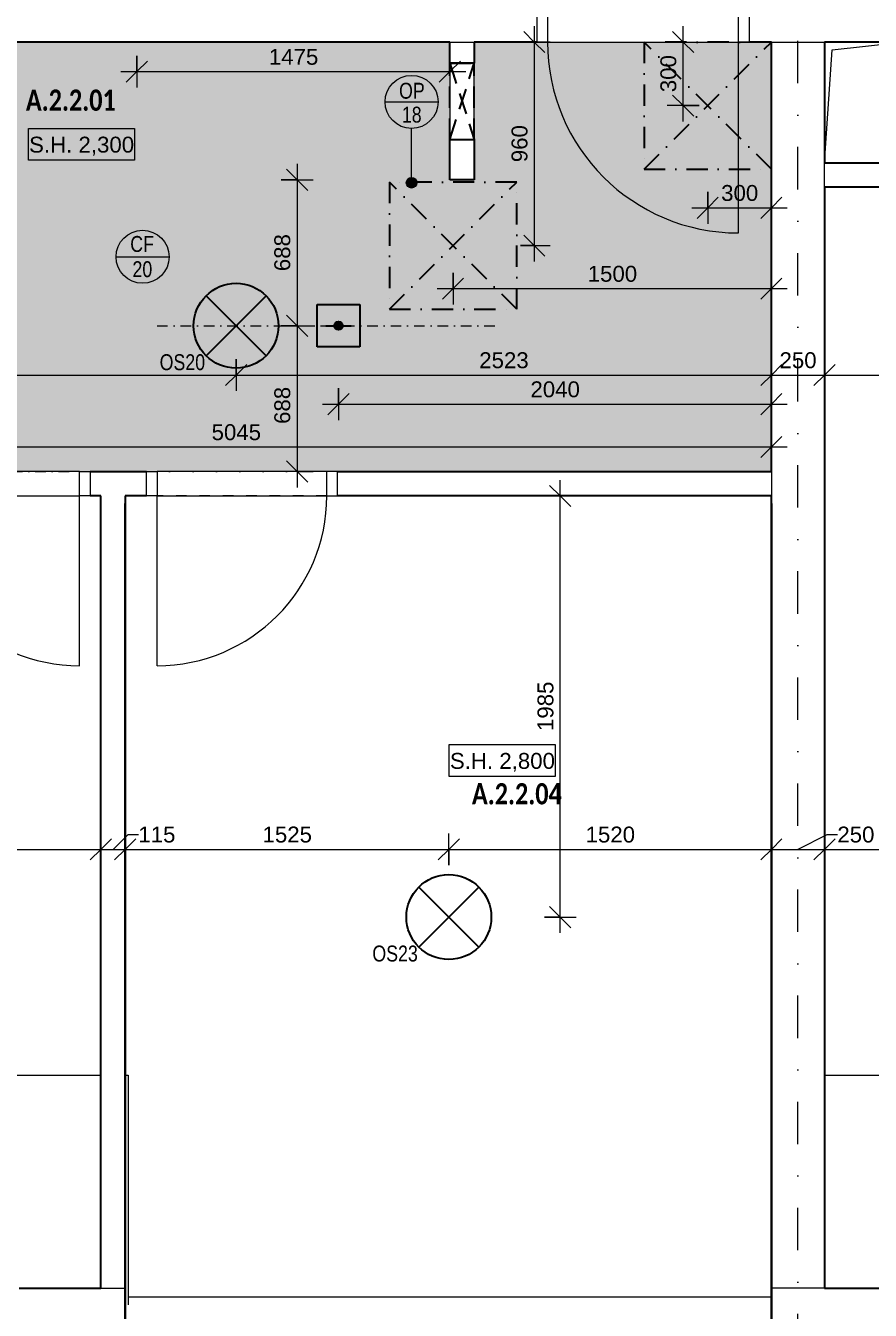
# Model space of a CAD drawing. Header units: millimetres. Extents: x -2015 to 46090, y -3604 to 14301.
# Drawn here: x 4461 to 8441, y 746 to 6802 of the extents above; entities that cross this region are included whole.
import ezdxf

# ---------------------------------------------------------------- set-up
doc = ezdxf.new("R2010")
doc.units = ezdxf.units.MM
for name, pattern in [('ABMV_DashDot_2_2mm-S0_6mm', [110, 50, -30, 0, -30]), ('HA_Dash_3mm-S1mm', [150, 100, -50]), ('HA_DashDot_10mm-S3mm', [500, 200, -150, 0, -150]), ('HA_DashDot_2_2mm-S0_6mm', [110, 50, -30, 0, -30]), ('HA_DashDot_4mm-S1mm', [200, 100, -50, 0, -50])]:
    doc.linetypes.add(name, pattern=pattern)
for name, color, linetype, lineweight in [('-UNDERLAY_A-AREA-____-OTLN', 9, 'Continuous', 25), ('A-____-____-DIMS', 9, 'Continuous', 5), ('A-____-____-DIMS-50', 9, 'Continuous', 5), ('A-AREA-____-IDEN', 9, 'Continuous', 9), ('A-CLNG-____-IDEN', 9, 'Continuous', 9), ('A-CLNG-____-PATT', 9, 'Continuous', 9), ('A-DETL-____-OTLN', 9, 'Continuous', 25), ('A-DETL-____-THIN', 9, 'Continuous', 9), ('A-DETL-GENF-OTLN', 9, 'Continuous', 9), ('A-DOOR-____-MCUT', 9, 'HA_DashDot_2_2mm-S0_6mm', 9), ('A-DOOR-____-OTLN', 9, 'Continuous', 9), ('A-DOOR-FRAM-OTLN', 9, 'Continuous', 9), ('A-FLOR-____-OTLN', 9, 'Continuous', 9), ('A-FLOR-____-OVHD', 9, 'HA_DashDot_4mm-S1mm', 25), ('A-GENM-____-IDEN', 9, 'Continuous', 9), ('A-GENM-____-MCUT', 9, 'Continuous', 25), ('A-GENM-____-OTLN', 9, 'Continuous', 9), ('A-ROOF-____-OTLN', 9, 'Continuous', 9), ('A-WALL-____-MCUT', 9, 'Continuous', 9), ('E-LITE-EQPM-IDEN', 9, 'Continuous', 9), ('E-LITE-EQPM-OTLN', 9, 'Continuous', 9), ('G-____-____-DIMS', 9, 'Continuous', 5), ('I-WALL-____-MCUT', 9, 'Continuous', 25), ('I-WALL-____-OTLN', 9, 'Continuous', 9), ('S-GRID-____-OTLN', 9, 'Continuous', 5)]:
    doc.layers.add(name, color=color, linetype=linetype, lineweight=lineweight)
doc.styles.add('Arial_1', font='arial.ttf', dxfattribs={"height": 75})
doc.styles.add('Arial_2', font='arial.ttf', dxfattribs={"width": 0.8, "height": 75})
doc.styles.add('Calibri_B', font='calibrib.ttf', dxfattribs={"width": 0.8, "height": 100})
doc.dimstyles.new('Inner_Dimensions', dxfattribs={"dimscale": 304.8, "dimtxt": 76.519455, "dimasz": 0.328084, "dimexe": 0.246063, "dimexo": 0.0625, "dimgap": 0.032808, "dimtad": 1, "dimdec": 0, "dimzin": 0, "dimdsep": 46, "dimtxsty": 'Arial_1', "dimblk1": 'OBLIQUE', "dimblk2": 'OBLIQUE', "dimsah": 1, "dimcen": 0.09, "dimdle": 0.246063, "dimazin": 0, "dimtfac": 1, "dimtdec": 4, "dimtix": 1, "dimtmove": 0, "dimatfit": 3, "dimfxl": 0.246063, "dimfxlon": 1, "dimtvp": 1, "dimtolj": 1, "dimtzin": 0, "dimlwd": 9, "dimlwe": 9, "dimarcsym": 2})
doc.dimstyles.new('Inner_Dimensions_1', dxfattribs={"dimscale": 304.8, "dimtxt": 76.519455, "dimasz": 0.328084, "dimexe": 0.246063, "dimexo": 0.0625, "dimgap": 0.032808, "dimtad": 1, "dimdec": 0, "dimzin": 0, "dimdsep": 46, "dimtxsty": 'Arial_1', "dimblk1": 'OBLIQUE', "dimblk2": 'OBLIQUE', "dimsah": 1, "dimcen": 0.09, "dimdle": 0.246063, "dimazin": 0, "dimtfac": 1, "dimtdec": 4, "dimtix": 1, "dimtmove": 2, "dimatfit": 3, "dimfxl": 0.246063, "dimfxlon": 1, "dimtvp": 1, "dimtolj": 1, "dimtzin": 0, "dimlwd": 9, "dimlwe": 9, "dimarcsym": 2})
doc.dimstyles.new('Inner_Dimensions_2', dxfattribs={"dimscale": 304.8, "dimtxt": 76.519455, "dimasz": 0.328084, "dimexe": 0.246063, "dimexo": 0.0625, "dimgap": 0.032808, "dimtad": 1, "dimdec": 0, "dimzin": 0, "dimdsep": 46, "dimtxsty": 'Arial_1', "dimblk1": 'OBLIQUE', "dimblk2": 'OBLIQUE', "dimsah": 1, "dimcen": 0.09, "dimdle": 0.246063, "dimazin": 0, "dimtfac": 1, "dimtdec": 4, "dimtix": 1, "dimtmove": 1, "dimatfit": 3, "dimfxl": 0.246063, "dimfxlon": 1, "dimtvp": 1, "dimtolj": 1, "dimtzin": 0, "dimlwd": 9, "dimlwe": 9, "dimarcsym": 2})

# ---------------------------------------------------------------- blocks, each defined once
blk = doc.blocks.new('HA_DR_Single_Swing_Solid - In_BJ_900x2100_Vstupni-2215769-DSP_2NP-A')
at = {"layer": 'A-DOOR-____-MCUT'}
for p, q in [((-450, 125), (450, 125)), ((-450, -125), (450, -125))]:
    blk.add_line(p, q, dxfattribs=at)
at = {"layer": 'A-DOOR-____-OTLN'}
for p, q in [((-500, 125), (500, 125)), ((-500, -125), (500, -125))]:
    blk.add_line(p, q, dxfattribs=at)
at = {"layer": 'A-DOOR-____-OTLN', "lineweight": 5}
blk.add_line((450, -1025), (450, -125), dxfattribs=at)
blk.add_arc((450, -125), 900, 180, 270, dxfattribs=at)
at = {"layer": 'A-DOOR-FRAM-OTLN'}
for p, q in [((-450, 125), (-500, 125)), ((-500, 125), (-500, -125)), ((450, 125), (-450, 125)), ((-450, 125), (-450, -125)), ((450, -125), (450, 125)), ((450, 125), (500, 125)), ((500, 125), (500, -125)), ((-500, -125), (-450, -125)), ((-450, -125), (450, -125)), ((500, -125), (450, -125))]:
    blk.add_line(p, q, dxfattribs=at)
blk = doc.blocks.new('HA_DR_Double_Swing_Solid - In_BJ_1200x2100_800-2099675-DSP_2NP-A')
at = {"layer": 'A-DOOR-____-MCUT'}
for p, q in [((-600, 57.5), (600, 57.5)), ((-600, -57.5), (600, -57.5))]:
    blk.add_line(p, q, dxfattribs=at)
at = {"layer": 'A-DOOR-____-OTLN', "lineweight": 5}
for p, q in [((-253.6, -257.5), (-600, -57.5)), ((600, -857.5), (600, -57.5))]:
    blk.add_line(p, q, dxfattribs=at)
for centre, radius, start, end in [((-600, -57.5), 400, 330, 0), ((600, -57.5), 800, 180, 270)]:
    blk.add_arc(centre, radius, start, end, dxfattribs=at)
at = {"layer": 'A-DOOR-FRAM-OTLN'}
for p, q in [((-600, 57.5), (-650, 57.5)), ((-650, 57.5), (-650, -57.5)), ((600, 57.5), (-600, 57.5)), ((-600, 57.5), (-600, -57.5)), ((600, -57.5), (600, 57.5)), ((600, 57.5), (650, 57.5)), ((650, 57.5), (650, -57.5)), ((-650, -57.5), (-600, -57.5)), ((-600, -57.5), (600, -57.5)), ((650, -57.5), (600, -57.5))]:
    blk.add_line(p, q, dxfattribs=at)
blk = doc.blocks.new('HA_DR_Single_Swing_Solid - In_BJ_800x2100-2215793-DSP_2NP-A')
at = {"layer": 'A-DOOR-____-MCUT'}
for p, q in [((-400, 57.5), (400, 57.5)), ((-400, -57.5), (400, -57.5))]:
    blk.add_line(p, q, dxfattribs=at)
at = {"layer": 'A-DOOR-____-OTLN', "lineweight": 5}
blk.add_line((400, 857.5), (400, 57.5), dxfattribs=at)
blk.add_arc((400, 57.5), 800, 90, 180, dxfattribs=at)
at = {"layer": 'A-DOOR-FRAM-OTLN'}
for p, q in [((-450, 57.5), (-450, -57.5)), ((-400, 57.5), (-450, 57.5)), ((-400, 57.5), (-400, -57.5)), ((400, 57.5), (-400, 57.5)), ((400, -57.5), (400, 57.5)), ((400, 57.5), (450, 57.5)), ((450, 57.5), (450, -57.5)), ((-450, -57.5), (-400, -57.5)), ((-400, -57.5), (400, -57.5)), ((450, -57.5), (400, -57.5))]:
    blk.add_line(p, q, dxfattribs=at)
blk = doc.blocks.new('HA_GM_Shaft_Rectangle - Default-2065165-DSP_2NP-A')
at = {"layer": 'A-DETL-GENF-OTLN'}
for p, q in [((37, -37), (370, 0)), ((0, -570), (37, -37))]:
    blk.add_line(p, q, dxfattribs=at)
at = {"layer": 'A-GENM-____-OTLN'}
for p, q in [((0, -570), (0, 0)), ((0, 0), (370, 0)), ((370, 0), (370, -570)), ((370, -570), (0, -570))]:
    blk.add_line(p, q, dxfattribs=at)
blk = doc.blocks.new('HA_LF_GenericSymbol - OS23_pokoj-V3-DSP_2NP-A')
at = {"layer": 'E-LITE-EQPM-OTLN', "color": 11, "lineweight": 25}
for p, q in [((141.4, 141.4), (-141.4, -141.4)), ((-141.4, 141.4), (141.4, -141.4))]:
    blk.add_line(p, q, dxfattribs=at)
blk.add_circle((0, 0), 200, dxfattribs=at)
blk = doc.blocks.new('HA_LF_GenericSymbol - OS20_chodby-2043339-DSP_2NP-A')
at = {"layer": 'E-LITE-EQPM-OTLN', "color": 11, "lineweight": 25}
for p, q in [((141.4, 141.4), (-141.4, -141.4)), ((-141.4, 141.4), (141.4, -141.4))]:
    blk.add_line(p, q, dxfattribs=at)
blk.add_circle((0, 0), 200, dxfattribs=at)
blk = doc.blocks.new('HA_GM_Opening_Rectangle_WallBased - Default-2135490-DSP_2NP-A')
at = {"layer": 'A-GENM-____-MCUT', "linetype": 'HA_Dash_3mm-S1mm'}
for p, q in [((305, 57.5), (-55, -57.5)), ((-55, 57.5), (305, -57.5)), ((-55, 57.5), (-55, -57.5)), ((-55, 57.5), (305, 57.5)), ((305, 57.5), (305, -57.5)), ((-55, -57.5), (305, -57.5))]:
    blk.add_line(p, q, dxfattribs=at)
blk = doc.blocks.new('DIMBLOCK4-DSP_2NP-A')
at = {"layer": 'A-____-____-DIMS-50', "lineweight": 9}
for p, q in [((2930, 5230.1), (2930, 5080.1)), ((2930, 5155.1), (2930, 5230.1)), ((5452.5, 5230.1), (5452.5, 5080.1)), ((5452.5, 5155.1), (5452.5, 5230.1)), ((2930, 5155.1), (2880, 5105.1)), ((2930, 5155.1), (2980, 5205.1)), ((2930, 5155.1), (5452.5, 5155.1)), ((5452.5, 5155.1), (5402.5, 5105.1)), ((5452.5, 5155.1), (5502.5, 5205.1))]:
    blk.add_line(p, q, dxfattribs=at)
at = {"layer": 'A-____-____-DIMS-50', "color": 0, "lineweight": 9, "insert": (4075.9, 5262.5), "char_height": 75, "width": 276.883, "attachment_point": 1, "line_spacing_factor": 0.941778, "style": 'Arial_1'}
blk.add_mtext('2523', dxfattribs=at)
blk = doc.blocks.new('_Oblique')
at = {"color": 0, "linetype": 'ByBlock', "lineweight": -2}
blk.add_line((-0.5, -0.5), (0.5, 0.5), dxfattribs=at)
blk = doc.blocks.new('DIMBLOCK5-DSP_2NP-A')
at = {"layer": 'A-____-____-DIMS-50', "lineweight": 9}
for p, q in [((5452.5, 5230.1), (5452.5, 5080.1)), ((5452.5, 5155.1), (5452.5, 5230.1)), ((7975, 5230.1), (7975, 5080.1)), ((7975, 5155.1), (7975, 5230.1)), ((5452.5, 5155.1), (5402.5, 5105.1)), ((5452.5, 5155.1), (5502.5, 5205.1)), ((5452.5, 5155.1), (7975, 5155.1)), ((7975, 5155.1), (7925, 5105.1)), ((7975, 5155.1), (8025, 5205.1))]:
    blk.add_line(p, q, dxfattribs=at)
at = {"layer": 'A-____-____-DIMS-50', "color": 0, "lineweight": 9, "insert": (6598.4, 5262.5), "char_height": 75, "width": 276.883, "attachment_point": 1, "line_spacing_factor": 0.941778, "style": 'Arial_1'}
blk.add_mtext('2523', dxfattribs=at)
blk = doc.blocks.new('DIMBLOCK6-DSP_2NP-A')
at = {"layer": 'A-____-____-DIMS-50', "lineweight": 9}
for p, q in [((7975, 5230.1), (7975, 5080.1)), ((7975, 5155.1), (7975, 5230.1)), ((8225, 5230.1), (8225, 5080.1)), ((8225, 5155.1), (8225, 5230.1)), ((7975, 5155.1), (7925, 5105.1)), ((7975, 5155.1), (8025, 5205.1)), ((7975, 5155.1), (8225, 5155.1)), ((8225, 5155.1), (8175, 5105.1)), ((8225, 5155.1), (8275, 5205.1))]:
    blk.add_line(p, q, dxfattribs=at)
at = {"layer": 'A-____-____-DIMS-50', "color": 0, "lineweight": 9, "insert": (8013.5, 5262.5), "char_height": 75, "width": 207.662, "attachment_point": 1, "line_spacing_factor": 0.941778, "style": 'Arial_1'}
blk.add_mtext('250', dxfattribs=at)
blk = doc.blocks.new('DIMBLOCK7-DSP_2NP-A')
at = {"layer": 'A-____-____-DIMS-50', "lineweight": 9}
for p, q in [((8225, 5230.1), (8225, 5080.1)), ((8225, 5155.1), (8225, 5230.1)), ((9440, 5230.1), (9440, 5080.1)), ((9440, 5155.1), (9440, 5230.1)), ((8225, 5155.1), (8175, 5105.1)), ((8225, 5155.1), (8275, 5205.1)), ((8225, 5155.1), (9440, 5155.1)), ((9440, 5155.1), (9390, 5105.1)), ((9440, 5155.1), (9490, 5205.1))]:
    blk.add_line(p, q, dxfattribs=at)
at = {"layer": 'A-____-____-DIMS-50', "color": 0, "lineweight": 9, "insert": (8717.1, 5262.5), "char_height": 75, "width": 276.883, "attachment_point": 1, "line_spacing_factor": 0.941778, "style": 'Arial_1'}
blk.add_mtext('1215', dxfattribs=at)
blk = doc.blocks.new('DIMBLOCK24-DSP_2NP-A')
at = {"layer": 'A-____-____-DIMS-50', "lineweight": 9}
for p, q in [((5740, 6075), (5690, 6125)), ((5740, 6150), (5740, 5387.5)), ((5665, 6075), (5815, 6075)), ((5740, 6075), (5665, 6075)), ((5740, 6075), (5790, 6025)), ((5740, 5387.5), (5690, 5437.5)), ((5665, 5387.5), (5815, 5387.5)), ((5740, 5387.5), (5665, 5387.5)), ((5740, 5387.5), (5790, 5337.5))]:
    blk.add_line(p, q, dxfattribs=at)
at = {"layer": 'A-____-____-DIMS-50', "color": 0, "lineweight": 9, "insert": (5632.6, 5644.7), "char_height": 75, "width": 207.662, "attachment_point": 1, "rotation": 90, "line_spacing_factor": 0.941778, "style": 'Arial_1'}
blk.add_mtext('688', dxfattribs=at)
blk = doc.blocks.new('DIMBLOCK25-DSP_2NP-A')
at = {"layer": 'A-____-____-DIMS-50', "lineweight": 9}
for p, q in [((5740, 5387.5), (5690, 5437.5)), ((5665, 5387.5), (5815, 5387.5)), ((5740, 5387.5), (5665, 5387.5)), ((5740, 5387.5), (5740, 4625)), ((5740, 5387.5), (5790, 5337.5)), ((5740, 4700), (5690, 4750)), ((5815, 4700), (5665, 4700)), ((5740, 4700), (5790, 4650)), ((5740, 4700), (5815, 4700))]:
    blk.add_line(p, q, dxfattribs=at)
at = {"layer": 'A-____-____-DIMS-50', "color": 0, "lineweight": 9, "insert": (5632.6, 4924.7), "char_height": 75, "width": 207.662, "attachment_point": 1, "rotation": 90, "line_spacing_factor": 0.941778, "style": 'Arial_1'}
blk.add_mtext('688', dxfattribs=at)
blk = doc.blocks.new('DIMBLOCK59-DSP_2NP-A')
at = {"layer": 'A-____-____-DIMS-50', "lineweight": 9}
for p, q in [((2457.5, 2844.1), (2457.5, 2994.1)), ((2457.5, 2919.1), (2507.5, 2969.1)), ((4815, 2994.1), (4815, 2844.1)), ((4815, 2919.1), (4815, 2994.1)), ((4815, 2919.1), (4865, 2969.1)), ((2457.5, 2919.1), (2407.5, 2869.1)), ((2457.5, 2919.1), (4815, 2919.1)), ((2457.5, 2919.1), (2457.5, 2844.1)), ((4815, 2919.1), (4765, 2869.1))]:
    blk.add_line(p, q, dxfattribs=at)
at = {"layer": 'A-____-____-DIMS-50', "color": 0, "lineweight": 9, "insert": (3520.9, 3026.5), "char_height": 75, "width": 276.883, "attachment_point": 1, "line_spacing_factor": 0.941778, "style": 'Arial_1'}
blk.add_mtext('2358', dxfattribs=at)
blk = doc.blocks.new('DIMBLOCK60-DSP_2NP-A')
at = {"layer": 'A-____-____-DIMS-50', "lineweight": 9}
for p, q in [((4815, 2994.1), (4815, 2844.1)), ((4815, 2919.1), (4815, 2994.1)), ((4815, 2919.1), (4865, 2969.1)), ((4941.9, 2988), (4872.5, 2919.1)), ((4930, 2994.1), (4930, 2844.1)), ((4930, 2919.1), (4930, 2994.1)), ((4930, 2919.1), (4980, 2969.1)), ((4991.9, 2988), (4941.9, 2988)), ((4815, 2919.1), (4765, 2869.1)), ((4815, 2919.1), (4930, 2919.1)), ((4930, 2919.1), (4880, 2869.1))]:
    blk.add_line(p, q, dxfattribs=at)
at = {"layer": 'A-____-____-DIMS-50', "color": 0, "lineweight": 9, "insert": (4991.9, 3026.5), "char_height": 75, "width": 207.662, "attachment_point": 1, "line_spacing_factor": 0.941778, "style": 'Arial_1'}
blk.add_mtext('115', dxfattribs=at)
blk = doc.blocks.new('DIMBLOCK61-DSP_2NP-A')
at = {"layer": 'A-____-____-DIMS-50', "lineweight": 9}
for p, q in [((4930, 2994.1), (4930, 2844.1)), ((4930, 2919.1), (4930, 2994.1)), ((4930, 2919.1), (4980, 2969.1)), ((6455, 2844.1), (6455, 2994.1)), ((6455, 2919.1), (6505, 2969.1)), ((4930, 2919.1), (4880, 2869.1)), ((4930, 2919.1), (6455, 2919.1)), ((6455, 2919.1), (6405, 2869.1)), ((6455, 2919.1), (6455, 2844.1))]:
    blk.add_line(p, q, dxfattribs=at)
at = {"layer": 'A-____-____-DIMS-50', "color": 0, "lineweight": 9, "insert": (5577.1, 3026.5), "char_height": 75, "width": 276.883, "attachment_point": 1, "line_spacing_factor": 0.941778, "style": 'Arial_1'}
blk.add_mtext('1525', dxfattribs=at)
blk = doc.blocks.new('DIMBLOCK62-DSP_2NP-A')
at = {"layer": 'A-____-____-DIMS-50', "lineweight": 9}
for p, q in [((6455, 2844.1), (6455, 2994.1)), ((6455, 2919.1), (6505, 2969.1)), ((7975, 2994.1), (7975, 2844.1)), ((7975, 2919.1), (7975, 2994.1)), ((7975, 2919.1), (8025, 2969.1)), ((6455, 2919.1), (6405, 2869.1)), ((6455, 2919.1), (7975, 2919.1)), ((6455, 2919.1), (6455, 2844.1)), ((7975, 2919.1), (7925, 2869.1))]:
    blk.add_line(p, q, dxfattribs=at)
at = {"layer": 'A-____-____-DIMS-50', "color": 0, "lineweight": 9, "insert": (7099.6, 3026.5), "char_height": 75, "width": 276.883, "attachment_point": 1, "line_spacing_factor": 0.941778, "style": 'Arial_1'}
blk.add_mtext('1520', dxfattribs=at)
blk = doc.blocks.new('DIMBLOCK63-DSP_2NP-A')
at = {"layer": 'A-____-____-DIMS-50', "lineweight": 9}
for p, q in [((7975, 2994.1), (7975, 2844.1)), ((7975, 2919.1), (7975, 2994.1)), ((7975, 2919.1), (8025, 2969.1)), ((8236.1, 2988), (8100, 2919.1)), ((8225, 2994.1), (8225, 2844.1)), ((8225, 2919.1), (8225, 2994.1)), ((8225, 2919.1), (8275, 2969.1)), ((8286.1, 2988), (8236.1, 2988)), ((7975, 2919.1), (7925, 2869.1)), ((7975, 2919.1), (8225, 2919.1)), ((8225, 2919.1), (8175, 2869.1))]:
    blk.add_line(p, q, dxfattribs=at)
at = {"layer": 'A-____-____-DIMS-50', "color": 0, "lineweight": 9, "insert": (8286.1, 3026.5), "char_height": 75, "width": 207.662, "attachment_point": 1, "line_spacing_factor": 0.941778, "style": 'Arial_1'}
blk.add_mtext('250', dxfattribs=at)
blk = doc.blocks.new('DIMBLOCK64-DSP_2NP-A')
at = {"layer": 'A-____-____-DIMS-50', "lineweight": 9}
for p, q in [((8225, 2994.1), (8225, 2844.1)), ((8225, 2919.1), (8225, 2994.1)), ((8225, 2919.1), (8275, 2969.1)), ((10355, 2844.1), (10355, 2994.1)), ((10355, 2919.1), (10405, 2969.1)), ((8225, 2919.1), (8175, 2869.1)), ((8225, 2919.1), (10355, 2919.1)), ((10355, 2919.1), (10305, 2869.1)), ((10355, 2919.1), (10355, 2844.1))]:
    blk.add_line(p, q, dxfattribs=at)
at = {"layer": 'A-____-____-DIMS-50', "color": 0, "lineweight": 9, "insert": (9174.6, 3026.5), "char_height": 75, "width": 276.883, "attachment_point": 1, "line_spacing_factor": 0.941778, "style": 'Arial_1'}
blk.add_mtext('2130', dxfattribs=at)
blk = doc.blocks.new('DIMBLOCK96-DSP_2NP-A')
at = {"layer": 'A-____-____-DIMS-50', "lineweight": 9}
for p, q in [((6475, 5637.5), (6475, 5487.5)), ((6475, 5562.5), (6475, 5637.5)), ((7975, 5637.5), (7975, 5487.5)), ((7975, 5562.5), (7975, 5637.5)), ((6475, 5562.5), (6525, 5612.5)), ((7975, 5562.5), (8025, 5612.5)), ((6400, 5562.5), (8050, 5562.5)), ((6475, 5562.5), (6425, 5512.5)), ((7975, 5562.5), (7925, 5512.5))]:
    blk.add_line(p, q, dxfattribs=at)
at = {"layer": 'A-____-____-DIMS-50', "color": 0, "lineweight": 9, "insert": (7109.6, 5669.9), "char_height": 75, "width": 276.883, "attachment_point": 1, "line_spacing_factor": 0.941778, "style": 'Arial_1'}
blk.add_mtext('1500', dxfattribs=at)
blk = doc.blocks.new('DIMBLOCK97-DSP_2NP-A')
at = {"layer": 'A-____-____-DIMS-50', "lineweight": 9}
for p, q in [((6857.9, 6800), (6857.9, 5690)), ((6932.9, 6725), (6782.9, 6725)), ((6857.9, 6725), (6807.9, 6775)), ((6857.9, 6725), (6907.9, 6675)), ((6857.9, 6725), (6932.9, 6725)), ((6857.9, 5765), (6807.9, 5815)), ((6793.3, 5765), (6932.9, 5765)), ((6857.9, 5765), (6793.3, 5765)), ((6857.9, 5765), (6907.9, 5715))]:
    blk.add_line(p, q, dxfattribs=at)
at = {"layer": 'A-____-____-DIMS-50', "color": 0, "lineweight": 9, "insert": (6750.5, 6158.5), "char_height": 75, "width": 207.662, "attachment_point": 1, "rotation": 90, "line_spacing_factor": 0.941778, "style": 'Arial_1'}
blk.add_mtext('960', dxfattribs=at)
blk = doc.blocks.new('HA_TAG_GM_Products - Generic-588599-DSP_2NP-A')
at = {"layer": 'A-GENM-____-IDEN'}
blk.add_line((-2.5, 0), (2.5, 0), dxfattribs=at)
blk.add_circle((0, 0), 2.5, dxfattribs=at)
blk = doc.blocks.new('Spot Elevations - Generic-448778-DSP_2NP-A')
at = {"layer": 'G-____-____-DIMS', "lineweight": 9}
for p, q in [((-5, 0), (-5, 3)), ((-5, 3), (5, 3)), ((5, 3), (5, 0)), ((5, 0), (-5, 0))]:
    blk.add_line(p, q, dxfattribs=at)
blk = doc.blocks.new('HA_Tag_Ceiling - Group _ Type Mark-1591810-DSP_2NP-A')
at = {"layer": 'A-CLNG-____-IDEN'}
blk.add_line((-2.5, 0), (2.5, 0), dxfattribs=at)
blk.add_circle((0, 0), 2.5, dxfattribs=at)
blk = doc.blocks.new('DIMBLOCK109-DSP_2NP-A')
at = {"layer": 'A-____-____-DIMS-50', "lineweight": 9}
for p, q in [((5935.1, 5093), (5935.1, 4943)), ((5935.1, 5018), (5935.1, 5093)), ((7975, 5093), (7975, 4943)), ((7975, 5018), (7975, 5093)), ((5935.1, 5018), (5985.1, 5068)), ((7975, 5018), (8025, 5068)), ((5860.1, 5018), (8050, 5018)), ((5935.1, 5018), (5885.1, 4968)), ((7975, 5018), (7925, 4968))]:
    blk.add_line(p, q, dxfattribs=at)
at = {"layer": 'A-____-____-DIMS-50', "color": 0, "lineweight": 9, "insert": (6839.7, 5125.3), "char_height": 75, "width": 276.883, "attachment_point": 1, "line_spacing_factor": 0.941778, "style": 'Arial_1'}
blk.add_mtext('2040', dxfattribs=at)
blk = doc.blocks.new('DIMBLOCK115-DSP_2NP-A')
at = {"layer": 'A-____-____-DIMS-50', "lineweight": 9}
for p, q in [((7675, 6018.5), (7675, 5868.5)), ((7675, 5943.5), (7675, 6018.5)), ((7975, 6018.5), (7975, 5868.5)), ((7975, 5943.5), (7975, 6018.5)), ((7600, 5943.5), (8050, 5943.5)), ((7675, 5943.5), (7625, 5893.5)), ((7675, 5943.5), (7725, 5993.5)), ((7975, 5943.5), (7925, 5893.5)), ((7975, 5943.5), (8025, 5993.5))]:
    blk.add_line(p, q, dxfattribs=at)
at = {"layer": 'A-____-____-DIMS-50', "color": 0, "lineweight": 9, "insert": (7738.5, 6050.9), "char_height": 75, "width": 207.662, "attachment_point": 1, "line_spacing_factor": 0.941778, "style": 'Arial_1'}
blk.add_mtext('300', dxfattribs=at)
blk = doc.blocks.new('DIMBLOCK116-DSP_2NP-A')
at = {"layer": 'A-____-____-DIMS-50', "lineweight": 9}
for p, q in [((7559.4, 6350), (7559.4, 6800)), ((7484.4, 6725), (7634.4, 6725)), ((7559.4, 6725), (7484.4, 6725)), ((7559.4, 6725), (7509.4, 6775)), ((7559.4, 6725), (7609.4, 6675)), ((7634.4, 6425), (7484.4, 6425)), ((7559.4, 6425), (7509.4, 6475)), ((7559.4, 6425), (7609.4, 6375)), ((7559.4, 6425), (7634.4, 6425))]:
    blk.add_line(p, q, dxfattribs=at)
at = {"layer": 'A-____-____-DIMS-50', "color": 0, "lineweight": 9, "insert": (7452, 6488.5), "char_height": 75, "width": 207.662, "attachment_point": 1, "rotation": 90, "line_spacing_factor": 0.941778, "style": 'Arial_1'}
blk.add_mtext('300', dxfattribs=at)
blk = doc.blocks.new('DIMBLOCK139-DSP_2NP-A')
at = {"layer": 'A-____-____-DIMS-50', "lineweight": 9}
for p, q in [((6980.2, 4585), (6930.2, 4635)), ((6980.2, 2525), (6980.2, 4660)), ((6905.2, 4585), (7055.2, 4585)), ((6980.2, 4585), (6905.2, 4585)), ((6980.2, 4585), (7030.2, 4535)), ((6980.2, 2600), (6930.2, 2650)), ((6905.2, 2600), (7055.2, 2600)), ((6980.2, 2600), (6905.2, 2600)), ((6980.2, 2600), (7030.2, 2550))]:
    blk.add_line(p, q, dxfattribs=at)
at = {"layer": 'A-____-____-DIMS-50', "color": 0, "lineweight": 9, "insert": (6872.9, 3477.1), "char_height": 75, "width": 276.883, "attachment_point": 1, "rotation": 90, "line_spacing_factor": 0.941778, "style": 'Arial_1'}
blk.add_mtext('1985', dxfattribs=at)
blk = doc.blocks.new('DIMBLOCK161-DSP_2NP-A')
at = {"layer": 'A-____-____-DIMS-50', "lineweight": 9}
for p, q in [((2930, 4890.9), (2930, 4740.9)), ((2930, 4815.9), (2930, 4890.9)), ((2930, 4815.9), (2980, 4865.9)), ((7975, 4890.9), (7975, 4740.9)), ((7975, 4815.9), (7975, 4890.9)), ((7975, 4815.9), (8025, 4865.9)), ((2855, 4815.9), (8050, 4815.9)), ((2930, 4815.9), (2880, 4765.9)), ((7975, 4815.9), (7925, 4765.9))]:
    blk.add_line(p, q, dxfattribs=at)
at = {"layer": 'A-____-____-DIMS-50', "color": 0, "lineweight": 9, "insert": (5337.1, 4923.2), "char_height": 75, "width": 276.883, "attachment_point": 1, "line_spacing_factor": 0.941778, "style": 'Arial_1'}
blk.add_mtext('5045', dxfattribs=at)
blk = doc.blocks.new('DIMBLOCK165-DSP_2NP-A')
at = {"layer": 'A-____-____-DIMS-50', "lineweight": 9}
for p, q in [((4985, 6660.5), (4985, 6510.5)), ((4985, 6585.5), (4985, 6660.5)), ((4985, 6585.5), (5035, 6635.5)), ((6460, 6660.5), (6460, 6510.5)), ((6460, 6585.5), (6460, 6660.5)), ((6460, 6585.5), (6510, 6635.5)), ((4910, 6585.5), (6535, 6585.5)), ((4985, 6585.5), (4935, 6535.5)), ((6460, 6585.5), (6410, 6535.5))]:
    blk.add_line(p, q, dxfattribs=at)
at = {"layer": 'A-____-____-DIMS-50', "color": 0, "lineweight": 9, "insert": (5607.1, 6692.8), "char_height": 75, "width": 276.883, "attachment_point": 1, "line_spacing_factor": 0.941778, "style": 'Arial_1'}
blk.add_mtext('1475', dxfattribs=at)

msp = doc.modelspace()

# ---------------------------------------------------------------- hatches: boundary and pattern name
at = {"layer": 'A-CLNG-____-PATT', "lineweight": 5}
h = msp.add_hatch(color=256, dxfattribs=at)
h.paths.add_polyline_path([(7975, 4700), (7975, 6725), (6575, 6725), (6575, 6075), (6460, 6075), (6460, 6725), (3775, 6725), (3775, 6075), (3660, 6075), (3660, 6725), (2930, 6725), (2930, 4700), (7967.3, 4700)])
h.paths.add_polyline_path([(5935.1, 5367.5), (5929.9, 5368.2), (5925.1, 5370.2), (5921, 5373.4), (5917.8, 5377.5), (5915.8, 5382.3), (5915.1, 5387.5), (5915.8, 5392.7), (5917.8, 5397.5), (5921, 5401.6), (5925.1, 5404.8), (5929.9, 5406.8), (5935.1, 5407.5), (5940.3, 5406.8), (5945.1, 5404.8), (5949.2, 5401.6), (5952.4, 5397.5), (5954.4, 5392.7), (5955.1, 5387.5), (5954.4, 5382.3), (5952.4, 5377.5), (5949.2, 5373.4), (5945.1, 5370.2), (5940.3, 5368.2)])
at = {"layer": 'A-DETL-GENF-OTLN'}
msp.add_hatch(color=1, dxfattribs=at).paths.add_polyline_path([(5935.1, 5367.5), (5940.3, 5368.2), (5945.1, 5370.2), (5949.2, 5373.4), (5952.4, 5377.5), (5954.4, 5382.3), (5955.1, 5387.5), (5954.4, 5392.7), (5952.4, 5397.5), (5949.2, 5401.6), (5945.1, 5404.8), (5940.3, 5406.8), (5935.1, 5407.5), (5929.9, 5406.8), (5925.1, 5404.8), (5921, 5401.6), (5917.8, 5397.5), (5915.8, 5392.7), (5915.1, 5387.5), (5915.8, 5382.3), (5917.8, 5377.5), (5921, 5373.4), (5925.1, 5370.2), (5929.9, 5368.2)])
at = {"layer": 'A-GENM-____-IDEN'}
h = msp.add_hatch(color=256, dxfattribs=at)
edge = h.paths.add_edge_path()
edge.add_arc((6279.5, 6061.6), 25, 0, 360)

# ---------------------------------------------------------------- linework, layer by layer
at = {"layer": '-UNDERLAY_A-AREA-____-OTLN'}
for p, q in [((4930, 306.4), (4930, 4550)), ((7975, 4550), (7975, 306.4))]:
    msp.add_line(p, q, dxfattribs=at)
at = {"layer": 'A-DETL-____-OTLN'}
for p, q in [((5835.1, 5487.5), (6035.1, 5487.5)), ((5835.1, 5287.5), (5835.1, 5487.5)), ((6035.1, 5487.5), (6035.1, 5287.5)), ((5935.1, 5367.5), (5935.1, 5407.5)), ((5875.1, 5387.5), (5995.1, 5387.5)), ((6035.1, 5287.5), (5835.1, 5287.5))]:
    msp.add_line(p, q, dxfattribs=at)
at = {"layer": 'A-DETL-____-OTLN', "linetype": 'ABMV_DashDot_2_2mm-S0_6mm', "lineweight": 5}
msp.add_line((5080, 5387.5), (6700, 5387.5), dxfattribs=at)
at = {"layer": 'A-DETL-____-OTLN'}
msp.add_circle((5935.1, 5387.5), 20, dxfattribs=at)
at = {"layer": 'A-DETL-____-THIN'}
for start, end in [(0, 180), (180, 0)]:
    msp.add_arc((5935.1, 5387.5), 20, start, end, dxfattribs=at)
at = {"layer": 'A-FLOR-____-OTLN'}
for p, q in [((1665, 1855), (4815, 1855)), ((4930, 1855), (4944, 1855)), ((4944, 1855), (4944, 771.6)), ((8225, 1855), (12375, 1855))]:
    msp.add_line(p, q, dxfattribs=at)
at = {"layer": 'A-FLOR-____-OVHD'}
for p, q in [((7975, 6725), (7375, 6725)), ((7375, 6725), (7375, 6125)), ((7975, 6125), (7375, 6725)), ((7375, 6125), (7975, 6725)), ((7975, 6125), (7975, 6725)), ((7375, 6125), (7975, 6125)), ((6775, 6065), (6175, 6065)), ((6175, 6065), (6175, 5465)), ((6775, 5465), (6175, 6065)), ((6175, 5465), (6775, 6065)), ((6775, 5465), (6775, 6065)), ((6175, 5465), (6775, 5465))]:
    msp.add_line(p, q, dxfattribs=at)
at = {"layer": 'A-GENM-____-IDEN'}
msp.add_line((6279.5, 6061.6), (6279.5, 6317.7), dxfattribs=at)
msp.add_circle((6279.5, 6061.6), 25, dxfattribs=at)
at = {"layer": 'A-ROOF-____-OTLN'}
msp.add_line((4944, 809.3), (7975, 809.3), dxfattribs=at)
at = {"layer": 'A-WALL-____-MCUT'}
for p, q in [((6460, 6725), (6575, 6725)), ((7975, 6725), (8225, 6725)), ((8225, 6040), (8225, 6155)), ((7975, 4700), (7975, 4585)), ((4815, 850), (4930, 850)), ((8225, 850), (7975, 850))]:
    msp.add_line(p, q, dxfattribs=at)
at = {"layer": 'A-WALL-____-MCUT', "lineweight": 25}
for p, q in [((4430, 850), (4815, 850)), ((4930, 850), (4930, 306.4)), ((7975, 306.4), (7975, 850)), ((8225, 850), (8915, 850))]:
    msp.add_line(p, q, dxfattribs=at)
at = {"layer": 'I-WALL-____-MCUT'}
for p, q in [((6460, 6725), (3775, 6725)), ((6460, 6625), (6460, 6725)), ((6870, 6725), (6575, 6725)), ((6575, 6725), (6575, 6625)), ((7975, 6725), (7870, 6725)), ((7975, 4700), (7975, 6725)), ((8840, 6725), (8225, 6725)), ((8225, 6725), (8225, 6155)), ((6575, 6625), (6460, 6625)), ((6460, 6075), (6460, 6265)), ((6460, 6265), (6575, 6265)), ((6575, 6265), (6575, 6075)), ((8225, 6155), (8840, 6155)), ((6575, 6075), (6460, 6075)), ((8225, 6040), (8225, 850)), ((8955, 6040), (8225, 6040)), ((4765, 4700), (5030, 4700)), ((5930, 4700), (7975, 4700)), ((4815, 4585), (4765, 4585)), ((4815, 850), (4815, 4585)), ((5030, 4585), (4930, 4585)), ((4930, 4585), (4930, 850)), ((7975, 4585), (5930, 4585)), ((7975, 850), (7975, 4585))]:
    msp.add_line(p, q, dxfattribs=at)
at = {"layer": 'I-WALL-____-OTLN'}
for p, q in [((6460, 6625), (6460, 6265)), ((6575, 6265), (6575, 6625))]:
    msp.add_line(p, q, dxfattribs=at)
at = {"layer": 'S-GRID-____-OTLN', "linetype": 'HA_DashDot_10mm-S3mm', "lineweight": 9}
msp.add_line((8100, -1971.1), (8100, 12668.2), dxfattribs=at)

# ---------------------------------------------------------------- block references
at = {"layer": 'A-CLNG-____-IDEN', "xscale": 49.99999999999998, "yscale": 49.99999999999998, "zscale": 49.99999999999998}
msp.add_blockref('HA_Tag_Ceiling - Group _ Type Mark-1591810-DSP_2NP-A', (5012, 5712.5), dxfattribs=at)
at = {"layer": 'A-DOOR-____-OTLN'}
for name, p in [('HA_DR_Single_Swing_Solid - In_BJ_900x2100_Vstupni-2215769-DSP_2NP-A', (7370, 6850)), ('HA_DR_Double_Swing_Solid - In_BJ_1200x2100_800-2099675-DSP_2NP-A', (4115, 4642.5))]:
    msp.add_blockref(name, p, dxfattribs=at)
at = {"layer": 'A-DOOR-____-OTLN', "rotation": 180}
msp.add_blockref('HA_DR_Single_Swing_Solid - In_BJ_800x2100-2215793-DSP_2NP-A', (5480, 4642.5), dxfattribs=at)
at = {"layer": 'A-GENM-____-IDEN', "xscale": 49.99999999999998, "yscale": 49.99999999999998, "zscale": 49.99999999999998}
msp.add_blockref('HA_TAG_GM_Products - Generic-588599-DSP_2NP-A', (6279.5, 6442.7), dxfattribs=at)
at = {"layer": 'A-GENM-____-OTLN', "lineweight": 5}
msp.add_blockref('HA_GM_Shaft_Rectangle - Default-2065165-DSP_2NP-A', (8225, 6725), dxfattribs=at)
at = {"layer": 'A-GENM-____-OTLN', "rotation": 89.9999999999998}
msp.add_blockref('HA_GM_Opening_Rectangle_WallBased - Default-2135490-DSP_2NP-A', (6517.5, 6320), dxfattribs=at)
at = {"layer": 'E-LITE-EQPM-OTLN', "color": 11, "lineweight": 25}
for name, p in [('HA_LF_GenericSymbol - OS20_chodby-2043339-DSP_2NP-A', (5452.5, 5387.5)), ('HA_LF_GenericSymbol - OS23_pokoj-V3-DSP_2NP-A', (6455, 2600))]:
    msp.add_blockref(name, p, dxfattribs=at)
at = {"layer": 'G-____-____-DIMS', "lineweight": 9, "xscale": 49.99999999999998, "yscale": 49.99999999999998, "zscale": 49.99999999999998}
for p in [(4723.7, 6167.8), (6706.8, 3262.8)]:
    msp.add_blockref('Spot Elevations - Generic-448778-DSP_2NP-A', p, dxfattribs=at)

# ---------------------------------------------------------------- texts
at = {"layer": 'A-AREA-____-IDEN', "lineweight": 5, "char_height": 100, "width": 525.907, "attachment_point": 1, "style": 'Calibri_B'}
for s, insert in [('A.2.2.01', (4461.8, 6501)), ('A.2.2.04', (6563.8, 3231.2))]:
    msp.add_mtext(s, dxfattribs=dict(at, insert=insert))
at = {"layer": 'A-CLNG-____-IDEN', "lineweight": 5, "char_height": 75, "attachment_point": 1, "style": 'Arial_2'}
for s, insert, width in [('CF', (4953.6, 5810.6), 137.89), ('20', (4964.2, 5691.6), 115.443)]:
    msp.add_mtext(s, dxfattribs=dict(at, insert=insert, width=width))
at = {"layer": 'A-GENM-____-IDEN', "lineweight": 5, "char_height": 75, "attachment_point": 1, "style": 'Arial_2'}
for s, insert, width in [('OP', (6220.5, 6532.8), 147.51), ('18', (6233.7, 6420.1), 115.443)]:
    msp.add_mtext(s, dxfattribs=dict(at, insert=insert, width=width))
at = {"layer": 'E-LITE-EQPM-IDEN', "lineweight": 5, "char_height": 75, "width": 262.953, "attachment_point": 1, "style": 'Arial_2'}
for s, insert in [('OS20', (5092.1, 5253.1)), ('OS23', (6094.6, 2465.6))]:
    msp.add_mtext(s, dxfattribs=dict(at, insert=insert))
at = {"layer": 'G-____-____-DIMS', "lineweight": 9, "char_height": 75, "width": 592.246, "attachment_point": 1, "line_spacing_factor": 0.941778, "style": 'Arial_1'}
for s, insert in [('S.H. 2,300', (4476.9, 6278.7)), ('S.H. 2,800', (6460.1, 3373.7))]:
    msp.add_mtext(s, dxfattribs=dict(at, insert=insert))

# ---------------------------------------------------------------- dimensions: what is measured, and where the dimension line sits
at = {"layer": 'A-____-____-DIMS', "lineweight": 9}
for base, p1, p2, override, picture, middle in [((6857.9, 5765), (6932.9, 6725), (6793.3, 5765), {"dimpost": '<>', "dimfxl": 970.099097}, 'DIMBLOCK97-DSP_2NP-A', (6809.6, 6245)), ((7559.4, 6725), (7634.4, 6425), (7484.4, 6725), {"dimpost": '<>', "dimfxl": 335.410197}, 'DIMBLOCK116-DSP_2NP-A', (7511.1, 6575)), ((5739.9627734, 5387.5), (5664.9627734, 6075), (5664.9627734, 5387.5), {"dimpost": '<>', "dimfxl": 687.5}, 'DIMBLOCK24-DSP_2NP-A', (5691.6697991, 5731.25)), ((6980.2, 4585), (6905.2, 2600), (6905.2, 4585), {"dimpost": '<>', "dimfxl": 1985}, 'DIMBLOCK139-DSP_2NP-A', (6931.9, 3592.5))]:
    dim = msp.add_linear_dim(base=base, p1=p1, p2=p2, angle=90, dimstyle='Inner_Dimensions', override=override, dxfattribs=at)
    dim.commit()
    dim.dimension.update_dxf_attribs({"geometry": picture, "text_midpoint": middle})
for base, p1, p2, override, picture, middle in [((6460, 6585.5), (4985, 6660.5), (6460, 6660.5), {"dimpost": '<>', "dimfxl": 1475}, 'DIMBLOCK165-DSP_2NP-A', (5722.5, 6633.7)), ((7975, 5943.5), (7675, 6018.5), (7975, 6018.5), {"dimpost": '<>', "dimfxl": 300}, 'DIMBLOCK115-DSP_2NP-A', (7825, 5991.8)), ((7975, 5562.5), (6475, 5637.5), (7975, 5637.5), {"dimpost": '<>', "dimfxl": 1500}, 'DIMBLOCK96-DSP_2NP-A', (7225, 5610.8)), ((5452.4999999, 5155.1134287), (2929.9999998, 5230.1134287), (5452.4999999, 5230.1134287), {"dimpost": '<>', "dimfxl": 2522.5}, 'DIMBLOCK4-DSP_2NP-A', (4191.2499998, 5203.4319828)), ((7975, 5155.1134287), (5452.4999999, 5230.1134287), (7975, 5230.1134287), {"dimpost": '<>', "dimfxl": 2522.5}, 'DIMBLOCK5-DSP_2NP-A', (6713.7499999, 5203.4319828)), ((8225, 5155.1), (7975, 5230.1), (8225, 5230.1), {"dimpost": '<>', "dimfxl": 250}, 'DIMBLOCK6-DSP_2NP-A', (8100, 5203.4)), ((9440, 5155.1), (8225, 5230.1), (9440, 5230.1), {"dimpost": '<>', "dimfxl": 1215}, 'DIMBLOCK7-DSP_2NP-A', (8832.5, 5203.4)), ((7975, 5018), (5935.1, 5093), (7975, 5093), {"dimpost": '<>', "dimfxl": 2039.901495}, 'DIMBLOCK109-DSP_2NP-A', (6955, 5066.3)), ((7975, 4815.9), (2930, 4890.9), (7975, 4890.9), {"dimpost": '<>', "dimfxl": 5045}, 'DIMBLOCK161-DSP_2NP-A', (5452.5, 4864.2)), ((4815, 2919.111794), (2457.5, 2844.111794), (4815, 2994.111794), {"dimpost": '<>', "dimfxl": 2362.267184}, 'DIMBLOCK59-DSP_2NP-A', (3636.25, 2967.4303481)), ((6455, 2919.1), (4930, 2994.1), (6455, 2844.1), {"dimpost": '<>', "dimfxl": 1532.359292}, 'DIMBLOCK61-DSP_2NP-A', (5692.5, 2967.4)), ((7975, 2919.1), (6455, 2844.1), (7975, 2994.1), {"dimpost": '<>', "dimfxl": 1527.383383}, 'DIMBLOCK62-DSP_2NP-A', (7215, 2967.4)), ((10355, 2919.1), (8225, 2994.1), (10355, 2844.1), {"dimpost": '<>', "dimfxl": 2135.275158}, 'DIMBLOCK64-DSP_2NP-A', (9290, 2967.4))]:
    dim = msp.add_linear_dim(base=base, p1=p1, p2=p2, dimstyle='Inner_Dimensions', override=override, dxfattribs=at)
    dim.commit()
    dim.dimension.update_dxf_attribs({"geometry": picture, "text_midpoint": middle})
dim = msp.add_linear_dim(base=(5739.9627734, 4700), p1=(5664.9627734, 5387.5), p2=(5814.9627734, 4700), angle=90, dimstyle='Inner_Dimensions_1', override={"dimpost": '<>', "dimfxl": 703.673397}, dxfattribs=at)
dim.commit()
dim.dimension.update_dxf_attribs({"geometry": 'DIMBLOCK25-DSP_2NP-A', "text_midpoint": (5682.5955481, 5028.5092474), "dimtype": 160, "text_rotation": 90})
for base, p1, p2, override, picture, middle in [((4930, 2919.1), (4815, 2994.1), (4930, 2994.1), {"dimpost": '<>', "dimfxl": 115}, 'DIMBLOCK60-DSP_2NP-A', (5095.8, 2976.5)), ((8225, 2919.1), (7975, 2994.1), (8225, 2994.1), {"dimpost": '<>', "dimfxl": 250}, 'DIMBLOCK63-DSP_2NP-A', (8389.9, 2976.5))]:
    dim = msp.add_linear_dim(base=base, p1=p1, p2=p2, dimstyle='Inner_Dimensions_2', override=override, dxfattribs=at)
    dim.commit()
    dim.dimension.update_dxf_attribs({"geometry": picture, "text_midpoint": middle, "dimtype": 160})

doc.saveas('drawing.dxf')
